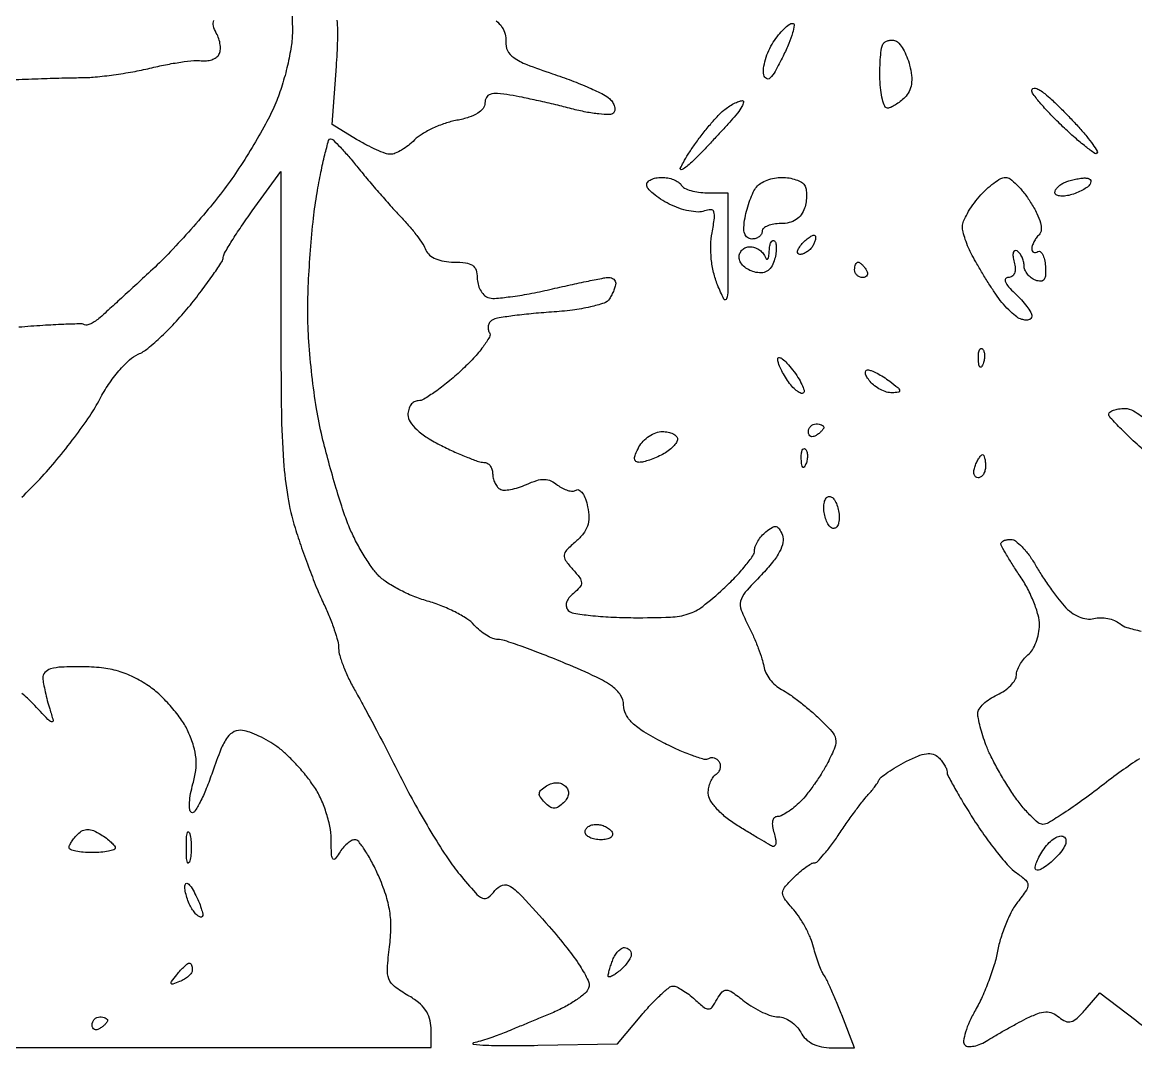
# Model space of a CAD drawing. Extents: x 0 to 102, y 0 to 135.
# Drawn here: x 68.27 to 80.5, y 0 to 11.26 of the extents above; entities that cross this region are included whole.
import ezdxf

# ---------------------------------------------------------------- set-up
doc = ezdxf.new("R2010")
doc.units = 0
doc.header["$MEASUREMENT"] = 0

msp = doc.modelspace()

# ---------------------------------------------------------------- linework, layer by layer
for points in [[(71.226774, 11.376558, -0.014954), (71.2332, 11.161733, -0.039166), (71.220423, 10.998875, -0.018048), (71.179675, 10.790014, -0.017748), (71.120767, 10.572311, -0.023486), (71.050988, 10.379183, -0.024528), (70.954218, 10.175077, -0.011454), (70.810113, 9.920256, -0.011317), (70.646429, 9.659301, -0.015546), (70.486862, 9.4329, -0.013261), (70.309441, 9.209667, -0.008319), (70.090846, 8.957755, -0.008349), (69.867224, 8.716768, -0.015079), (69.675025, 8.528184, -0.000548), (69.501272, 8.368044, -0.000627), (69.334724, 8.215266, -0.000565), (69.193072, 8.085946, -0.00356), (69.12028, 8.020584, -0.029337), (69.069236, 7.980485, -0.041107), (69.019089, 7.951434, -0.047229), (68.976416, 7.93593, -0.216302), (68.95108, 7.940329, 0.156965), (68.915079, 7.950938, 0.003093), (68.720926, 7.944917, 0.007078), (68.492489, 7.933178, 0.004652), (68.2299, 7.913499, 0.008696)], [(68.192913, 10.633958, -0.001872), (68.477215, 10.644828, -0.001878), (68.733203, 10.652693, -0.005761), (68.9067, 10.655371, 0.022247), (69.066427, 10.663108, 0.010735), (69.269951, 10.686484, 0.010622), (69.481432, 10.719977, 0.014988), (69.6681, 10.759429, -0.011098), (69.840353, 10.797236, -0.012342), (70.008132, 10.825895, -0.011738), (70.15192, 10.843382, -0.061069), (70.231655, 10.841433, 0.061408), (70.289452, 10.840059, 0.058393), (70.346895, 10.852637, 0.062958), (70.395402, 10.876546, 0.108805), (70.426584, 10.908682, 0.116021), (70.441436, 10.953116, 0.053358), (70.440511, 11.014503, 0.048803), (70.425481, 11.081968, 0.048519), (70.397642, 11.14538, -0.0637), (70.365974, 11.223883, -0.161046), (70.369812, 11.284576, -0.132892)], [(73.471596, 11.280947, -0.072211), (73.535423, 11.210766, -0.082551), (73.570939, 11.133146, -0.091794), (73.577625, 11.051102, 0.143056), (73.595633, 10.953493, 0.125971), (73.663885, 10.87524, 0.059291), (73.807497, 10.799652, 0.010901), (74.089959, 10.698383, -0.010214), (74.300215, 10.623328, -0.01249), (74.493419, 10.544299, -0.011023), (74.651652, 10.470711, -0.082197), (74.718819, 10.422621, -0.056823), (74.752234, 10.380606, -0.076192), (74.771438, 10.335966, -0.095288), (74.774022, 10.295751, -0.166401), (74.759485, 10.266085, -0.205149), (74.716235, 10.248775, -0.019708), (74.600562, 10.256116, -0.022546), (74.457932, 10.277363, -0.015879), (74.299825, 10.313502, 0.005334), (74.125894, 10.357138, 0.004115), (73.93534, 10.401134, 0.004161), (73.75662, 10.439294, 0.009927), (73.62315, 10.463883, 0.020757), (73.485227, 10.480628, 0.096987), (73.4061, 10.471564, 0.190512), (73.364029, 10.437268, 0.128284), (73.3482, 10.376589, -0.16664), (73.327606, 10.316514, -0.089489), (73.268644, 10.263555, -0.062207), (73.172441, 10.219546, -0.029845), (73.040511, 10.186544, 0.03459), (72.91115, 10.152879, 0.027428), (72.776907, 10.099479, 0.028171), (72.657456, 10.035802, 0.059898), (72.575211, 9.971211, -0.030416), (72.507098, 9.910916, -0.031353), (72.432834, 9.859991, -0.033025), (72.363214, 9.824418, -0.102694), (72.31185, 9.813916, -0.085284), (72.2546, 9.823929, -0.017358), (72.158565, 9.862066, -0.017827), (72.048725, 9.914905, -0.015884), (71.938529, 9.977385), (71.670958, 10.140538), (71.716973, 10.779884, 0.011105), (71.731179, 11.065847, 0.023711), (71.72676, 11.28696, 0.028709)], [(68.259869, 6.046253, 0.0124), (68.45864, 6.246865, 0.015776), (68.646777, 6.459459, 0.012158), (68.838763, 6.702497, 0.012334), (69.007168, 6.938591, 0.028532), (69.118697, 7.125546, -0.02884), (69.214278, 7.285545, -0.028016), (69.328493, 7.435111, -0.029212), (69.44384, 7.554878, -0.084496), (69.539992, 7.617489, 0.069561), (69.645106, 7.681574, 0.017563), (69.795835, 7.81418, 0.017578), (69.958984, 7.979429, 0.016932), (70.11225, 8.157747, 0.007262), (70.250198, 8.334904, 0.010376), (70.366984, 8.496321, 0.006626), (70.459555, 8.633886, 0.136526), (70.474529, 8.681004, -0.123953), (70.488267, 8.72825, -0.006772), (70.568847, 8.861719, -0.010185), (70.671091, 9.018776, -0.00724), (70.791779, 9.190749), (71.1063, 9.625398), (71.1063, 7.921749, 0.003342), (71.112495, 6.994881, 0.014316), (71.135694, 6.442832, 0.023683), (71.182039, 6.051846, 0.033415), (71.262737, 5.7105, 0.00881), (71.334387, 5.491778, 0.006659), (71.420459, 5.254148, 0.006737), (71.507307, 5.033057, 0.01549), (71.579987, 4.86976, -0.015885), (71.641543, 4.731158, -0.016335), (71.693561, 4.5902, -0.016289), (71.730583, 4.465355, -0.064015), (71.7408, 4.385883, 0.074387), (71.752575, 4.307176, 0.019139), (71.794978, 4.185477, 0.019053), (71.854639, 4.048827, 0.018338), (71.925237, 3.915323, -0.007244), (72.018926, 3.747283, -0.002178), (72.156637, 3.488955, -0.002182), (72.308637, 3.197736, -0.002367), (72.453987, 2.91297, 0.010895), (72.605883, 2.627509, 0.009385), (72.777571, 2.334191, 0.009487), (72.9434, 2.073934, 0.026808), (73.072046, 1.901105, 0.008203), (73.243016, 1.702149, 0.105087), (73.321669, 1.644187, 0.274296), (73.384761, 1.651138, 0.0737), (73.458487, 1.725888, -0.160701), (73.540382, 1.784445, -0.225783), (73.627951, 1.771921, -0.061037), (73.757403, 1.661083, -0.005071), (74.053185, 1.330996, -0.012492), (74.251296, 1.093639, -0.025038), (74.393261, 0.894981, -0.026921), (74.482648, 0.737618, -0.21031), (74.486612, 0.655395, -0.12453), (74.445511, 0.59711, -0.027883), (74.34815, 0.522623, -0.027275), (74.222762, 0.446988, -0.023432), (74.083467, 0.381174, -0.000071), (73.93531, 0.319511, -0.000066), (73.783352, 0.256315, -0.000066), (73.648122, 0.200119, -0.000222), (73.5597, 0.163433, -0.011634), (73.482647, 0.133586, -0.00712), (73.3905, 0.101811, -0.007135), (73.298305, 0.072933, -0.01259), (73.2213, 0.052109, 0.839746), (73.222251, 0.037534, 0.018138), (73.359089, 0.027615, 0.009434), (73.602929, 0.023417, 0.004068), (73.927968, 0.026598), (74.803836, 0.0423), (75.070068, 0.359554, -0.0134), (75.177726, 0.481076, -0.018578), (75.280989, 0.583613, -0.015305), (75.370605, 0.661284, -0.172571), (75.414239, 0.676804, -0.112263), (75.454542, 0.667637, -0.025244), (75.516767, 0.633829, -0.024953), (75.58622, 0.586509, -0.021901), (75.653825, 0.530511, 0.014644), (75.755719, 0.443587, 0.172953), (75.804107, 0.42677, 0.238198), (75.844005, 0.447326, 0.029305), (75.898441, 0.532478, -0.044826), (75.953862, 0.613521, -0.24405), (76.001235, 0.6337, -0.136592), (76.063275, 0.611223, -0.011859), (76.199014, 0.509567, 0.030643), (76.293699, 0.444057, 0.028299), (76.398174, 0.38868, 0.029448), (76.496922, 0.350159, 0.078425), (76.571432, 0.3384, -0.093733), (76.637354, 0.325932, -0.057528), (76.70737, 0.288697, -0.054967), (76.770659, 0.23391, -0.064101), (76.8168, 0.1692, 0.079223), (76.872063, 0.096432, 0.075698), (76.948016, 0.043113, 0.067953), (77.043814, 0.010807, 0.047426), (77.157492, 0), (77.40763, 0), (77.268024, 0.35955, 0.005882), (77.210208, 0.503412, 0.006905), (77.151936, 0.638333, 0.006148), (77.0998, 0.750882, 0.04182), (77.068874, 0.8037, -0.050318), (77.042512, 0.850527, -0.014748), (77.011646, 0.927207, -0.014653), (76.981821, 1.016047, -0.015231), (76.957669, 1.105349, 0.041113), (76.925997, 1.202267, 0.022808), (76.87257, 1.314691, 0.02261), (76.807673, 1.424329, 0.033708), (76.740516, 1.513211, -0.015847), (76.63885, 1.638226, -0.162549), (76.617623, 1.700444, -0.179626), (76.639255, 1.759898, -0.020249), (76.738212, 1.867212, -0.017755), (76.805343, 1.929737, -0.022168), (76.872102, 1.982633, -0.021129), (76.930753, 2.021352, -0.133818), (76.96485, 2.030978, 0.200083), (76.999606, 2.045839, 0.014475), (77.071757, 2.124409, 0.018484), (77.154091, 2.226866, 0.012841), (77.239689, 2.348228, -0.005619), (77.327831, 2.477109, -0.005815), (77.41786, 2.602498, -0.005628), (77.49827, 2.709246, -0.024823), (77.549385, 2.769139, 0.014554), (77.589126, 2.813814, 0.013497), (77.627247, 2.86184, 0.013624), (77.65883, 2.906393, 0.043368), (77.676396, 2.938339, -0.122644), (77.701904, 2.971196, -0.01536), (77.775011, 3.025161, -0.017327), (77.867573, 3.084556, -0.013572), (77.9718, 3.14268, -0.022788), (78.102438, 3.203546, -0.065528), (78.198899, 3.229162, -0.101593), (78.272573, 3.223715, -0.12797), (78.33135, 3.18921, -0.032031), (78.366883, 3.148808, -0.032127), (78.396925, 3.104236, -0.033889), (78.417874, 3.06207, -0.098656), (78.4242, 3.030323, 0.12296), (78.434958, 2.987237, 0.005205), (78.51093, 2.848103, 0.008682), (78.606331, 2.684366, 0.006042), (78.71945, 2.502735, 0.013039), (78.845032, 2.317257, 0.013681), (78.978187, 2.141592, 0.013435), (79.101061, 1.996548, 0.057583), (79.185651, 1.921446, -0.024416), (79.288221, 1.841869, -0.208322), (79.313031, 1.790687, -0.163086), (79.295572, 1.730591, -0.013772), (79.198758, 1.598804, 0.04596), (79.133813, 1.49732, 0.022355), (79.069225, 1.357495, 0.02196), (79.014525, 1.204857, 0.029512), (78.979448, 1.062256, -0.028149), (78.942832, 0.91163, -0.015933), (78.882557, 0.733696, -0.015869), (78.810144, 0.55764, -0.025075), (78.735922, 0.412275, 0.023134), (78.670981, 0.286298, 0.033696), (78.626705, 0.1695, 0.035777), (78.60515, 0.07465, 0.238717), (78.619778, 0.030022, 0.187817), (78.658299, 0.013092, 0.061749), (78.721117, 0.018163, 0.051384), (78.795962, 0.041856, 0.038841), (78.872197, 0.082216, -0.008737), (78.960474, 0.135983, -0.004449), (79.073176, 0.200616, -0.004418), (79.190614, 0.265225, -0.0066), (79.294483, 0.319422, -0.024752), (79.419757, 0.375101, -0.081775), (79.507893, 0.393477, -0.112283), (79.581221, 0.380037, -0.072082), (79.655337, 0.334718, 0.071944), (79.726515, 0.291168, 0.172595), (79.787381, 0.28729, 0.118821), (79.852139, 0.323917, 0.026276), (79.941258, 0.416379), (80.102107, 0.60184), (80.496334, 0.30092, 0.02043), (80.748672, 0.124136, 0.073984)], [(80.667168, 6.487758, -0.007103), (80.489192, 6.648376, -0.010667), (80.33899, 6.79394, -0.005838), (80.217665, 6.919545, -0.187028), (80.201868, 6.95835, -0.245049), (80.214039, 6.982684, -0.069453), (80.252646, 7.003162, -0.052908), (80.309112, 7.017176, -0.034405), (80.376231, 7.0218, -0.137244), (80.4732, 6.994672, -0.028382), (80.620664, 6.893284, -0.026114)], [(80.537362, 3.174076, 0.012077), (80.338184, 3.037448, 0.008663), (80.122091, 2.875644, -0.008285), (79.906403, 2.713887, -0.011666), (79.70847, 2.577434, -0.008006), (79.540091, 2.470874, -0.137919), (79.477947, 2.4534, -0.172029), (79.426398, 2.471677, -0.025536), (79.343107, 2.546592, -0.026269), (79.250443, 2.649162, -0.019885), (79.159534, 2.77065, -0.013561), (79.069415, 2.909553, -0.010655), (78.979135, 3.064667, -0.010804), (78.901352, 3.212563, -0.025938), (78.851928, 3.326057, -0.013275), (78.817734, 3.425145, -0.013268), (78.78884, 3.525926, -0.013206), (78.768305, 3.615129, -0.050006), (78.7626, 3.672028, -0.150016), (78.777383, 3.72019, -0.051893), (78.824728, 3.776478, -0.045919), (78.893168, 3.831373, -0.039199), (78.9741, 3.876207, 0.042956), (79.05502, 3.92183, 0.048465), (79.123472, 3.979032, 0.05464), (79.170585, 4.038661, 0.140794), (79.1856, 4.090927, -0.085582), (79.194731, 4.143884, -0.04367), (79.222877, 4.205453, -0.041695), (79.263944, 4.265557, -0.04887), (79.3125, 4.3146, 0.083869), (79.361147, 4.371114, 0.043871), (79.402123, 4.454723, 0.042016), (79.430025, 4.550305, 0.050052), (79.4394, 4.64372, 0.067559), (79.4248, 4.751279, 0.026659), (79.377272, 4.893211, 0.025796), (79.308854, 5.043175, 0.02932), (79.2279, 5.178773, -0.0065), (79.146869, 5.30142, -0.00932), (79.078528, 5.412338, -0.005725), (79.024282, 5.506617, -0.128365), (79.0164, 5.536812, -0.214749), (79.024459, 5.554709, -0.079681), (79.048319, 5.569856, -0.060606), (79.083457, 5.580171, -0.041141), (79.12506, 5.5836, -0.164813), (79.177164, 5.565945, -0.037156), (79.24802, 5.502833, -0.034674), (79.322851, 5.413908, -0.027618), (79.391063, 5.30865, 0.013514), (79.463191, 5.190157, 0.009635), (79.550027, 5.061328, 0.009737), (79.63766, 4.941601, 0.020421), (79.711268, 4.852804, 0.047807), (79.789766, 4.780801, 0.061786), (79.874379, 4.731982, 0.069844), (79.959059, 4.709416, 0.094468), (80.037916, 4.714739, -0.06519), (80.109454, 4.72377, -0.048273), (80.18886, 4.715716, -0.048957), (80.263776, 4.692919, -0.075014), (80.321772, 4.65792, 0.10111), (80.398665, 4.616789, 0.017946), (80.557553, 4.57558, 0.018768)], [(66.786126, 0.00764, 0.001342), (68.4414, 0.003163), (72.756, 0.003076), (72.756, 0.216973, 0.073192), (72.740537, 0.322041, 0.081074), (72.695549, 0.414219, 0.070113), (72.617372, 0.497161, 0.039461), (72.502656, 0.574985, -0.033306), (72.356284, 0.671678, -0.140509), (72.293982, 0.755141, -0.107813), (72.276814, 0.870897, -0.015728), (72.300454, 1.10888, 0.029073), (72.315496, 1.31648, 0.042427), (72.302567, 1.499312, 0.040833), (72.258333, 1.682427, 0.024462), (72.177855, 1.89143, 0.016944), (72.105102, 2.041902, 0.024639), (72.030137, 2.168824, 0.022186), (71.961342, 2.263746, 0.228688), (71.918961, 2.2842, 0.131145), (71.880217, 2.27386, 0.047755), (71.833491, 2.24071, 0.043278), (71.786863, 2.192798, 0.039496), (71.747576, 2.13615, -0.045951), (71.703126, 2.073788, -0.518989), (71.677639, 2.076287, -0.119879), (71.662604, 2.129168, -0.007483), (71.658773, 2.292839, 0.047722), (71.644271, 2.432026, 0.029924), (71.60231, 2.590387, 0.029544), (71.540531, 2.746002, 0.04017), (71.46585, 2.87726, 0.022224), (71.377521, 2.995396, 0.016078), (71.269287, 3.119145, 0.016294), (71.158633, 3.230253, 0.033712), (71.064, 3.307954, 0.025005), (70.970842, 3.367673, 0.020455), (70.865826, 3.422233, 0.020926), (70.764907, 3.464475, 0.04992), (70.686365, 3.484933, 0.148331), (70.59527, 3.472145, 0.128084), (70.520443, 3.410543, 0.062052), (70.448033, 3.279035, 0.012494), (70.355177, 3.028071, -0.013618), (70.287258, 2.845763, -0.023527), (70.219683, 2.69877, -0.021016), (70.158998, 2.592775, -0.411748), (70.125695, 2.585062, -0.233556), (70.105599, 2.617235, -0.037296), (70.103697, 2.693616, -0.034675), (70.115329, 2.790909, -0.024009), (70.141285, 2.898691, 0.038553), (70.17209, 3.045184, 0.055428), (70.174665, 3.177598, 0.052218), (70.147817, 3.313082, 0.029761), (70.089028, 3.469516, 0.046832), (70.016544, 3.59832, 0.026384), (69.906636, 3.740248, 0.026127), (69.779525, 3.872939, 0.038494), (69.65387, 3.97407, 0.035468), (69.48747, 4.071527, 0.045139), (69.321582, 4.135621, 0.042158), (69.137988, 4.171734, 0.025738), (68.917344, 4.184654, 0.012798), (68.700173, 4.180621, 0.059895), (68.577036, 4.160267, 0.135713), (68.513519, 4.121041, 0.206472), (68.492172, 4.0608, 0.028044), (68.499965, 3.997626, 0.010169), (68.517841, 3.909049, 0.010047), (68.541381, 3.812679, 0.011797), (68.56766, 3.7224, -0.012851), (68.604276, 3.595614, -0.587811), (68.588495, 3.580511, -0.127673), (68.547599, 3.605773, -0.002709), (68.383314, 3.779301, 0.038295), (68.260735, 3.89159, 0.033761)]]:
    msp.add_lwpolyline(points, format="xyb")
for points in [[(76.726473, 11.2518, -0.455637), (76.745035, 11.230454, -0.034918), (76.727149, 11.146182, -0.029372), (76.686426, 11.030204, -0.015798), (76.623493, 10.89225, -0.011113), (76.535815, 10.724576, -0.072553), (76.47852, 10.649034, -0.348673), (76.440526, 10.644989, -0.200933), (76.412666, 10.68491, -0.085721), (76.409618, 10.757974, -0.037421), (76.429356, 10.853314, -0.035615), (76.466084, 10.953886, -0.039695), (76.515646, 11.04446, -0.023452), (76.573155, 11.123845, -0.029986), (76.633616, 11.190894, -0.030742), (76.689091, 11.239118, -0.165006)], [(77.85629, 11.060403, -0.142204), (77.896525, 11.032625, -0.038904), (77.940916, 10.968601, -0.03603), (77.982037, 10.884858, -0.030784), (78.01324, 10.791597, -0.037698), (78.034422, 10.679012, -0.06475), (78.032638, 10.5837, -0.076892), (78.007816, 10.503887, -0.082789), (77.960445, 10.43756, -0.028772), (77.91047, 10.393027, -0.030357), (77.856565, 10.355381, -0.031861), (77.806447, 10.328953, -0.105779), (77.77021, 10.3212, -0.298362), (77.740997, 10.340335, -0.038809), (77.715397, 10.414254, -0.034925), (77.696142, 10.516576, -0.021965), (77.687354, 10.637979, -0.012811), (77.687011, 10.76428, -0.015827), (77.693428, 10.881792, -0.014246), (77.704635, 10.979077, -0.102959), (77.72064, 11.023144, -0.109984), (77.743823, 11.046926, -0.077905), (77.777922, 11.062299, -0.072863), (77.81743, 11.067166, -0.074856)], [(79.498791, 10.479609, -0.018962), (79.569643, 10.417901, -0.006441), (79.667964, 10.32307, -0.006394), (79.773992, 10.215419, -0.007316), (79.872499, 10.109758, -0.012291), (79.958279, 10.010195, -0.020056), (80.025416, 9.921232, -0.014982), (80.073283, 9.847596, -0.345838), (80.070485, 9.824285, -0.369444), (80.046434, 9.822414, -0.008411), (79.947619, 9.897066, -0.014743), (79.830177, 9.994646, -0.008931), (79.696776, 10.116609, -0.011107), (79.565773, 10.24639, -0.015618), (79.455256, 10.368247, -0.011806), (79.370233, 10.473002, -0.166047), (79.3548, 10.518191, -0.306605), (79.367584, 10.53708, -0.16204), (79.397097, 10.538837, -0.073186), (79.443466, 10.518799, -0.031156)], [(76.175897, 10.403109, -0.493974), (76.189591, 10.386434, -0.071934), (76.170876, 10.338706, -0.037763), (76.122312, 10.266612, -0.017323), (76.048997, 10.180086, -0.001471), (75.959644, 10.082331, -0.001101), (75.860658, 9.975149, -0.001113), (75.767001, 9.874634, -0.002548), (75.69585, 9.799386, -0.014023), (75.635875, 9.740027, -0.018829), (75.57812, 9.689927, -0.016177), (75.528126, 9.652351, -0.154252), (75.502967, 9.6444, -0.544995), (75.494539, 9.657469, -0.017561), (75.527963, 9.724883, -0.019208), (75.580193, 9.813249, -0.010292), (75.651017, 9.918385, -0.011518), (75.734174, 10.030909, -0.01067), (75.824518, 10.142444, -0.010723), (75.909148, 10.23824, -0.034789), (75.9708, 10.296394, -0.025933), (76.025127, 10.336406, -0.025802), (76.083393, 10.370652, -0.026691), (76.137284, 10.395133, -0.084862)], [(71.652744, 9.9828, -0.197286), (71.680495, 9.971407, -0.00756), (71.760143, 9.890335, -0.01254), (71.852315, 9.788644, -0.008402), (71.952774, 9.668024, 0.00574), (72.065958, 9.530644, 0.003981), (72.196902, 9.377859, 0.004014), (72.325023, 9.233117, 0.008246), (72.428115, 9.122252, -0.015166), (72.516795, 9.024198, -0.015011), (72.599683, 8.920621, -0.015043), (72.666664, 8.825755, -0.054629), (72.70041, 8.760227, 0.129669), (72.738648, 8.707151, 0.071342), (72.807498, 8.665303, 0.059083), (72.899671, 8.63823, 0.041937), (73.007145, 8.6292, -0.029965), (73.136568, 8.621437, -0.118187), (73.210888, 8.593877, -0.168152), (73.250224, 8.541834, -0.07867), (73.2636, 8.457345, 0.061985), (73.272188, 8.388338, 0.060628), (73.29744, 8.322987, 0.065927), (73.334728, 8.270921, 0.113287), (73.378799, 8.241284, 0.111981), (73.452687, 8.230617, 0.011896), (73.626671, 8.24868, 0.014204), (73.83535, 8.281425, 0.010959), (74.060849, 8.328539, -0.002856), (74.283768, 8.378897, -0.003941), (74.484496, 8.421383, -0.002512), (74.653483, 8.454878, -0.047699), (74.70705, 8.46, -0.078746), (74.737263, 8.455212, -0.092315), (74.76271, 8.441362, -0.103081), (74.779478, 8.420745, -0.125093), (74.785105, 8.39655, -0.069309), (74.780033, 8.364884, -0.022385), (74.764067, 8.32003, -0.021838), (74.741622, 8.271141, -0.022858), (74.715307, 8.225157, -0.17256), (74.656501, 8.179182, -0.024343), (74.506068, 8.137042, -0.024285), (74.309738, 8.10215, -0.01537), (74.078253, 8.079721, 0.007349), (73.854496, 8.061659, 0.009891), (73.652587, 8.038331, 0.007304), (73.485428, 8.013167, 0.097696), (73.427571, 7.991468, 0.101479), (73.400201, 7.965671, 0.098486), (73.384833, 7.930917, 0.097352), (73.383839, 7.892582, 0.09665), (73.397413, 7.856615, -0.276905), (73.398091, 7.805663, -0.027572), (73.328143, 7.699387, -0.028479), (73.223095, 7.573184, -0.018552), (73.088616, 7.43946, -0.014408), (72.942213, 7.311915, -0.018737), (72.800681, 7.204237, -0.016614), (72.678358, 7.124149, -0.137472), (72.615023, 7.1064, 0.135591), (72.571999, 7.094514, 0.100352), (72.535342, 7.061103, 0.086757), (72.51067, 7.011125, 0.071494), (72.5022, 6.952196, 0.149812), (72.525789, 6.875235, 0.058455), (72.599199, 6.790104, 0.04509), (72.715175, 6.701517, 0.024753), (72.871016, 6.613796, 0.009607), (73.019303, 6.543264, 0.011957), (73.159835, 6.483708, 0.010295), (73.279178, 6.439283, 0.084137), (73.336316, 6.4296, -0.125536), (73.373113, 6.420214, -0.100779), (73.404458, 6.39379, -0.090145), (73.425526, 6.354264, -0.07763), (73.4328, 6.307693, 0.057609), (73.438605, 6.257474, 0.050202), (73.455789, 6.207388, 0.052891), (73.481089, 6.164845, 0.094035), (73.51106, 6.137418, 0.143571), (73.555438, 6.125214, 0.037775), (73.629586, 6.132079, 0.035152), (73.716476, 6.153169, 0.029793), (73.804655, 6.187163, -0.030187), (73.916838, 6.23031, -0.081433), (74.001071, 6.24255, -0.102108), (74.073217, 6.226287, -0.066975), (74.145689, 6.180955, 0.050128), (74.199604, 6.144656, 0.056595), (74.257562, 6.121553, 0.064769), (74.310732, 6.11423, 0.141202), (74.35002, 6.125231, -0.282175), (74.383723, 6.12535, -0.105387), (74.419584, 6.091501, -0.065071), (74.452446, 6.027494, -0.035273), (74.476415, 5.942164, -0.04808), (74.489033, 5.824954, -0.084369), (74.473807, 5.728886, -0.08537), (74.42789, 5.644001, -0.050274), (74.347659, 5.560702, 0.020803), (74.245655, 5.466569, 0.168212), (74.218327, 5.410083, 0.188196), (74.233406, 5.352174, 0.027202), (74.311704, 5.255583, -0.021694), (74.389224, 5.162073, -0.155965), (74.408485, 5.107514, -0.193051), (74.39038, 5.058141, -0.036311), (74.319649, 4.990196, 0.053175), (74.270937, 4.940143, 0.09445), (74.244598, 4.889206, 0.125412), (74.24275, 4.842303, 0.144811), (74.264047, 4.803113, 0.158166), (74.32376, 4.772656, 0.011883), (74.506565, 4.747981, 0.015492), (74.730557, 4.730154, 0.01113), (74.981486, 4.723583, 0.009919), (75.386797, 4.730034, 0.06872), (75.582018, 4.764144, 0.087952), (75.739917, 4.847486, 0.021372), (75.965553, 5.039025, 0.014959), (76.097163, 5.168313, 0.019925), (76.208254, 5.293822, 0.017569), (76.291113, 5.402919, 0.154824), (76.3092, 5.459931, -0.094375), (76.318138, 5.506861, -0.042302), (76.346183, 5.563333, -0.039878), (76.386927, 5.619781, -0.043314), (76.435099, 5.667369, -0.035698), (76.503014, 5.715993, -0.191036), (76.547036, 5.723662, -0.209391), (76.581848, 5.698922, -0.043452), (76.61549, 5.629852, -0.145826), (76.621678, 5.549438, -0.068122), (76.585626, 5.450319, -0.048781), (76.508241, 5.332813, -0.022485), (76.386697, 5.195571, 0.011801), (76.207794, 5.002054, 0.119312), (76.157013, 4.905709, 0.157051), (76.163279, 4.807912, 0.024769), (76.24377, 4.630097, -0.014906), (76.299466, 4.513247, -0.013063), (76.350752, 4.388073, -0.013243), (76.391118, 4.272582, -0.03779), (76.410864, 4.189825, 0.076076), (76.433446, 4.119456, 0.048048), (76.479228, 4.046175, 0.047136), (76.539618, 3.981174, 0.0625), (76.606049, 3.93542, -0.032524), (76.687056, 3.886498, -0.011938), (76.794966, 3.807454, -0.011776), (76.909103, 3.715226, -0.013844), (77.012621, 3.622424, -0.016847), (77.157851, 3.475192, -0.13614), (77.200781, 3.39156, -0.149643), (77.192332, 3.301414, -0.021682), (77.113872, 3.132079, -0.019731), (77.049449, 3.018698, -0.014035), (76.968826, 2.89677, -0.0142), (76.885196, 2.784609, -0.029085), (76.812301, 2.702701, -0.02501), (76.742617, 2.63966, -0.027983), (76.669455, 2.586381, -0.028923), (76.6028, 2.548601, -0.114956), (76.557299, 2.538, 0.210715), (76.525788, 2.524103, 0.139828), (76.507899, 2.488198, 0.084197), (76.506965, 2.431191, 0.038948), (76.523877, 2.358791, -0.029915), (76.540714, 2.292161, -0.073287), (76.542801, 2.241771, -0.172939), (76.530472, 2.216078, -0.310219), (76.508428, 2.212083, -0.025054), (76.464292, 2.234637, -0.002636), (76.364154, 2.293013, -0.003257), (76.245626, 2.363994, -0.002607), (76.11885, 2.441949, -0.031154), (75.994649, 2.530393, -0.039494), (75.892587, 2.627407, -0.044517), (75.822796, 2.720591, -0.139356), (75.8016, 2.795164, -0.050014), (75.807973, 2.858721, -0.04764), (75.826857, 2.920843, -0.051306), (75.85462, 2.972542, -0.105862), (75.88758, 3.004153, 0.092075), (75.916635, 3.030534, 0.096033), (75.933755, 3.065221, 0.099401), (75.936345, 3.102782, 0.106468), (75.924034, 3.137426, 0.087093), (75.899753, 3.164705, 0.094312), (75.868259, 3.181167, 0.100173), (75.834518, 3.184345, 0.112422), (75.803709, 3.173804, -0.211474), (75.755476, 3.167165, -0.016027), (75.627114, 3.208579, -0.019887), (75.472207, 3.271155, -0.013728), (75.301955, 3.353634, -0.017424), (75.093934, 3.470932, -0.053513), (74.96588, 3.569334, -0.083884), (74.895473, 3.663643, -0.119038), (74.871, 3.764981, 0.144581), (74.83911, 3.87296, 0.093945), (74.748684, 3.967779, 0.046776), (74.572253, 4.070747, 0.009344), (74.23843, 4.21827, 0.006037), (73.987707, 4.319972, 0.008073), (73.757686, 4.405801, 0.005902), (73.563926, 4.471992, 0.079513), (73.490142, 4.4838, -0.100245), (73.435661, 4.494834, -0.03761), (73.366044, 4.530621, -0.035396), (73.293916, 4.582198, -0.035939), (73.230177, 4.643191, 0.066367), (73.149377, 4.711621, 0.024404), (73.019477, 4.78623, 0.023681), (72.867873, 4.854881, 0.02622), (72.71546, 4.906307, -0.0291), (72.56107, 4.959393, -0.02409), (72.403538, 5.033081, -0.024755), (72.265423, 5.114973, -0.058042), (72.173833, 5.192221, -0.036981), (72.098192, 5.285709, -0.016085), (72.011352, 5.419957, -0.015815), (71.927806, 5.569186, -0.020297), (71.861055, 5.711655, -0.019711), (71.795877, 5.885788, -0.006668), (71.714471, 6.144006, -0.00662), (71.631993, 6.432107, -0.007555), (71.560917, 6.709909, -0.01856), (71.498793, 7.019158, -0.011552), (71.447888, 7.3856, -0.011508), (71.413629, 7.757282, -0.017227), (71.4024, 8.083089, -0.011675), (71.409778, 8.399024, -0.007778), (71.43231, 8.76048, -0.007832), (71.465136, 9.110643, -0.015174), (71.50422, 9.38903, -0.00716), (71.54662, 9.616671, -0.011661), (71.58985, 9.80838, -0.005402), (71.631179, 9.966337, -0.338084)], [(75.289007, 9.5598, -0.046881), (75.355698, 9.553533, -0.046318), (75.420337, 9.534949, -0.050262), (75.473688, 9.507649, -0.111412), (75.5055, 9.4752, 0.139851), (75.541228, 9.442621, 0.042588), (75.609991, 9.415451, 0.038929), (75.695915, 9.396836, 0.033897), (75.787793, 9.3906), (76.0178, 9.3906), (76.0178, 8.744382, -0.001768), (76.016284, 8.315703, -0.074383), (76.002093, 8.225211, -0.675563), (75.973675, 8.222977, -0.018395), (75.903174, 8.379081, -0.039158), (75.86021, 8.513602, -0.031712), (75.834947, 8.663045, -0.031835), (75.828853, 8.813753, -0.040575), (75.843334, 8.952038, 0.011876), (75.869697, 9.113653, 0.11901), (75.862985, 9.181256, 0.326068), (75.828963, 9.204759, 0.085344), (75.759902, 9.191037, -0.102362), (75.689581, 9.179516, -0.037781), (75.589304, 9.191317, -0.035506), (75.478512, 9.221224, -0.035669), (75.373241, 9.266471, -0.024373), (75.27811, 9.321698, -0.032295), (75.19778, 9.381419, -0.033742), (75.140074, 9.437521, -0.185077), (75.1248, 9.477373, -0.190471), (75.137242, 9.508849, -0.088406), (75.173036, 9.535587, -0.068224), (75.226164, 9.553725, -0.048225)], [(76.610666, 9.5598, -0.039891), (76.689616, 9.553491, -0.042747), (76.764692, 9.534726, -0.046889), (76.825577, 9.507239, -0.125512), (76.859568, 9.474443, -0.09957), (76.876098, 9.429865, -0.039869), (76.881121, 9.364679, -0.03744), (76.87542, 9.291401, -0.038732), (76.85886, 9.220643, -0.083036), (76.822464, 9.149526, -0.089213), (76.765646, 9.096155, -0.083095), (76.690205, 9.063334, -0.061213), (76.599599, 9.0522, 0.03922), (76.520795, 9.046009, 0.058372), (76.454253, 9.027349, 0.076758), (76.408933, 8.999983, 0.222134), (76.3938, 8.9676, -0.135066), (76.384923, 8.935339, -0.100391), (76.359969, 8.907851, -0.086936), (76.322643, 8.889352, -0.071794), (76.278632, 8.883, -0.15805), (76.230669, 8.898549, -0.161064), (76.201395, 8.939176, -0.091685), (76.1927, 9.01, -0.029401), (76.205385, 9.11565, -0.02351), (76.227575, 9.212478, -0.02073), (76.259551, 9.311023, -0.02125), (76.29587, 9.397481, -0.057259), (76.330912, 9.45405, -0.090661), (76.377056, 9.494602, -0.044718), (76.447577, 9.528736, -0.042392), (76.529436, 9.55198, -0.048022)], [(79.065649, 9.5598, -0.163712), (79.116503, 9.54269, -0.032886), (79.189675, 9.479179, -0.031546), (79.268649, 9.390421, -0.024912), (79.342757, 9.285345, -0.025136), (79.41153, 9.163593, -0.052089), (79.44993, 9.061523, -0.074142), (79.458511, 8.982184, -0.188466), (79.435665, 8.930025, 0.039795), (79.40472, 8.893719, 0.0354), (79.378554, 8.851566, 0.037141), (79.360505, 8.810097, 0.084265), (79.3548, 8.776487, 0.104749), (79.359987, 8.752001, 0.179928), (79.374379, 8.737263, 0.164609), (79.395995, 8.734767, 0.085765), (79.421453, 8.745008, -0.303512), (79.448111, 8.744054, -0.117529), (79.473444, 8.71468, -0.065885), (79.493671, 8.658593, -0.033003), (79.504847, 8.583919, -0.030962), (79.506803, 8.489298, -0.144581), (79.489405, 8.43824, -0.242041), (79.453243, 8.419401, -0.0932), (79.395894, 8.429869, -0.071863), (79.347842, 8.45674, -0.063794), (79.307123, 8.497085, -0.066854), (79.279569, 8.544211, -0.099219), (79.2702, 8.590958, 0.060714), (79.26451, 8.637644, 0.051009), (79.247666, 8.684589, 0.053221), (79.22286, 8.7248, 0.08977), (79.19349, 8.751224, 0.236417), (79.168775, 8.753436, 0.238295), (79.152319, 8.73497, 0.095442), (79.149265, 8.691233, 0.033809), (79.161057, 8.629317, -0.048227), (79.172448, 8.558457, -0.10929), (79.164128, 8.5051, -0.158988), (79.137213, 8.47234, -0.142889), (79.094915, 8.46, 0.262471), (79.06781, 8.444719, 0.242838), (79.065638, 8.412645, 0.07991), (79.100218, 8.358495, 0.023248), (79.169648, 8.287504, -0.020929), (79.240532, 8.215696, -0.025453), (79.300412, 8.142576, -0.025346), (79.3436, 8.077314, -0.134278), (79.3548, 8.03636, -0.184582), (79.344852, 8.01033, -0.147194), (79.319014, 7.994546, -0.100097), (79.279623, 7.992315, -0.055923), (79.232975, 8.004459, -0.07939), (79.175902, 8.037506, -0.024983), (79.102386, 8.103729, -0.024252), (79.026505, 8.186986, -0.02466), (78.95949, 8.276754, -0.006807), (78.893603, 8.37768, -0.00456), (78.820885, 8.494802, -0.004592), (78.752502, 8.609579, -0.009024), (78.700615, 8.70232, -0.021436), (78.659576, 8.787456, -0.019952), (78.624894, 8.877832, -0.020392), (78.60058, 8.960596, -0.061316), (78.5934, 9.018927, -0.100925), (78.605396, 9.07775, -0.027257), (78.647584, 9.163583, -0.026438), (78.707256, 9.257879, -0.024663), (78.777856, 9.347657, -0.025445), (78.85606, 9.42886, -0.029538), (78.938484, 9.497483, -0.03067), (79.013902, 9.54624, -0.128851)], [(79.930843, 9.553121, -0.066948), (79.969898, 9.550247, -0.151247), (79.99555, 9.535987, -0.204513), (80.004145, 9.513133, -0.128158), (79.995611, 9.485412, -0.096514), (79.966343, 9.453742, -0.032471), (79.913052, 9.419776, -0.030897), (79.847765, 9.388981, -0.030808), (79.779118, 9.366432, -0.036715), (79.713766, 9.354379, -0.06378), (79.65869, 9.355393, -0.09672), (79.621809, 9.368383, -0.26584), (79.6086, 9.39147, -0.127503), (79.61632, 9.421253, -0.062102), (79.639664, 9.453181, -0.055577), (79.673904, 9.482278, -0.052504), (79.71435, 9.503771, -0.024748), (79.762873, 9.520611, -0.01511), (79.821567, 9.535869, -0.015132), (79.880781, 9.547495, -0.025846)], [(76.528425, 8.861175, -0.156463), (76.544123, 8.830649, -0.044566), (76.548195, 8.776823, -0.040202), (76.542072, 8.711822, -0.033273), (76.525482, 8.644265, -0.065384), (76.49168, 8.572075, -0.12301), (76.445193, 8.528112, -0.124681), (76.38396, 8.511518, -0.068189), (76.306257, 8.520857, -0.061971), (76.242692, 8.546213, -0.066213), (76.188838, 8.585941, -0.074255), (76.15242, 8.633377, -0.127308), (76.14, 8.681367, -0.101495), (76.14916, 8.726027, -0.09849), (76.175206, 8.764022, -0.097347), (76.214106, 8.789476, -0.096634), (76.25985, 8.7984, -0.080074), (76.308856, 8.790501, -0.064399), (76.357029, 8.767336, -0.065245), (76.397111, 8.733081, -0.087674), (76.422371, 8.69265, 0.084755), (76.439143, 8.665456, 0.452891), (76.454485, 8.665478, 0.146422), (76.466625, 8.692085, 0.024032), (76.471721, 8.74905, -0.030514), (76.477757, 8.807923, -0.076404), (76.491133, 8.848874, -0.183504), (76.509023, 8.865197, -0.29897)], [(76.973321, 8.922396, -0.201491), (76.980823, 8.905297, -0.058346), (76.977861, 8.876018, -0.048561), (76.966354, 8.840636, -0.035542), (76.947179, 8.804029, -0.059523), (76.919696, 8.769515, -0.050715), (76.883431, 8.740305, -0.053114), (76.844313, 8.720405, -0.09137), (76.808472, 8.7138, -0.236389), (76.787133, 8.724486, -0.218285), (76.781937, 8.74857, -0.09576), (76.798413, 8.786654, -0.036357), (76.834615, 8.832167, -0.023968), (76.878564, 8.875494, -0.03842), (76.920357, 8.907498, -0.045304), (76.954947, 8.925778, -0.297152)], [(77.446307, 8.6292, -0.151918), (77.464135, 8.623655, -0.038439), (77.488014, 8.604349, -0.035638), (77.513143, 8.576983, -0.029505), (77.5359, 8.5446, -0.082592), (77.549141, 8.512274, -0.161196), (77.546509, 8.484851, -0.182303), (77.528621, 8.466623, -0.108972), (77.498593, 8.46, -0.093332), (77.464393, 8.46644, -0.09642), (77.435318, 8.484851, -0.099167), (77.415858, 8.51232, -0.105053), (77.409, 8.5446, -0.042167), (77.411736, 8.576989, -0.061769), (77.419959, 8.604349, -0.081139), (77.432041, 8.622901, -0.210953)], [(78.813713, 7.675687, -0.126455), (78.830061, 7.648029, -0.060344), (78.836758, 7.606972, -0.05415), (78.833592, 7.559803, -0.051402), (78.820391, 7.513537, -0.054073), (78.801648, 7.478287, -0.470617), (78.78623, 7.476828, -0.168741), (78.774274, 7.501511, -0.018894), (78.769279, 7.56465, -0.028489), (78.770209, 7.623547, -0.077125), (78.779576, 7.664154, -0.208169), (78.795197, 7.679597, -0.296942)], [(76.728295, 7.446064, -0.021607), (76.787041, 7.362356, -0.03326), (76.82962, 7.284827, -0.035428), (76.85374, 7.221686, -0.276617), (76.846397, 7.192397, -0.299623), (76.821296, 7.187226, -0.064327), (76.780479, 7.209924, -0.047533), (76.732109, 7.253297, -0.028367), (76.682983, 7.313053, -0.024093), (76.637199, 7.382449, -0.024827), (76.598798, 7.455253, -0.025533), (76.572027, 7.521378, -0.088888), (76.564881, 7.56672, -0.434433), (76.58059, 7.580781, -0.137473), (76.61366, 7.568229, -0.050131), (76.666024, 7.520782, -0.019829)], [(77.551672, 7.4448, -0.095355), (77.592558, 7.436931, -0.023065), (77.655556, 7.408313, -0.022834), (77.726028, 7.368135, -0.020935), (77.79468, 7.320591, -0.009873), (77.884096, 7.250142, -0.171056), (77.903059, 7.218857, -0.429216), (77.889816, 7.199698, -0.033911), (77.821209, 7.193691, -0.077508), (77.760793, 7.201907, -0.045691), (77.693027, 7.229067, -0.04444), (77.628665, 7.269539, -0.057041), (77.5782, 7.3179, -0.035302), (77.543227, 7.366666, -0.086589), (77.526964, 7.407523, -0.190817), (77.531441, 7.433448, -0.261389)], [(76.986, 6.8526, -0.042167), (77.018389, 6.849864, -0.061769), (77.045749, 6.841641, -0.081139), (77.064301, 6.829559, -0.210953), (77.0706, 6.815293, -0.151918), (77.065055, 6.797465, -0.038439), (77.045749, 6.773586, -0.035638), (77.018383, 6.748457, -0.029505), (76.986, 6.7257, -0.082592), (76.953674, 6.712459, -0.161196), (76.926251, 6.715091, -0.182303), (76.908023, 6.732979, -0.108972), (76.9014, 6.763007, -0.093332), (76.90784, 6.797207, -0.09642), (76.926251, 6.826282, -0.099167), (76.95372, 6.845742, -0.105053)], [(75.296977, 6.768, -0.047135), (75.360595, 6.761989, -0.067115), (75.414372, 6.744023, -0.087261), (75.450636, 6.717552, -0.193922), (75.4632, 6.686377, -0.146758), (75.451977, 6.648964, -0.046488), (75.415131, 6.603004, -0.041844), (75.362185, 6.55671, -0.035873), (75.299562, 6.517177, -0.020954), (75.230076, 6.483655, -0.019728), (75.156633, 6.455326, -0.020139), (75.089605, 6.435439, -0.062116), (75.042785, 6.4296, -0.152361), (75.006847, 6.440811, -0.242261), (74.991997, 6.468609, -0.104679), (75.00178, 6.518581, -0.022373), (75.0402, 6.5988, -0.06843), (75.087188, 6.663511, -0.055927), (75.152981, 6.718298, -0.057686), (75.226683, 6.755494, -0.088264)], [(76.867913, 6.575887, -0.126455), (76.884261, 6.548229, -0.060344), (76.890958, 6.507172, -0.05415), (76.887792, 6.460003, -0.051402), (76.874591, 6.413737, -0.054073), (76.855848, 6.378487, -0.470617), (76.84043, 6.377028, -0.168741), (76.828474, 6.401711, -0.018894), (76.823479, 6.46485, -0.028489), (76.824409, 6.523747, -0.077125), (76.833776, 6.564354, -0.208169), (76.849397, 6.579797, -0.296942)], [(78.813951, 6.5142, -0.289661), (78.826805, 6.506071, -0.046727), (78.837433, 6.476923, -0.039339), (78.844791, 6.43593, -0.024748), (78.8472, 6.3873, -0.062722), (78.841089, 6.338779, -0.08088), (78.823129, 6.297677, -0.098158), (78.796507, 6.270171, -0.152681), (78.765255, 6.2604, -0.184534), (78.738134, 6.270762, -0.147206), (78.721686, 6.297677, -0.100118), (78.719358, 6.338709, -0.055937), (78.732006, 6.3873, -0.02136), (78.753082, 6.435908, -0.030395), (78.776165, 6.476923, -0.030693), (78.798189, 6.50683, -0.222225)], [(77.1552, 6.0489, -0.113876), (77.187658, 6.016769, -0.049743), (77.214949, 5.962271, -0.045713), (77.233535, 5.896016, -0.045566), (77.2398, 5.827414, -0.049451), (77.233738, 5.766268, -0.1076), (77.214949, 5.723276, -0.183858), (77.187199, 5.705065, -0.195087), (77.1552, 5.7105, -0.113876), (77.122742, 5.742631, -0.049743), (77.095451, 5.797129, -0.045713), (77.076865, 5.863384, -0.045566), (77.0706, 5.931986, -0.049451), (77.076662, 5.993132, -0.1076), (77.095451, 6.036124, -0.183858), (77.123201, 6.054335, -0.195087)], [(74.231563, 2.872877, -0.100548), (74.258782, 2.83178, -0.124651), (74.265007, 2.786467, -0.107564), (74.248837, 2.738603, -0.061402), (74.21112, 2.69028, -0.051726), (74.155749, 2.645317, -0.150044), (74.108866, 2.631794, -0.14551), (74.061549, 2.646745, -0.047626), (74.004557, 2.693803, -0.043652), (73.956791, 2.750727, -0.182588), (73.94593, 2.793311, -0.184043), (73.965967, 2.832225, -0.044456), (74.025, 2.8764, -0.060724), (74.082241, 2.90281, -0.082191), (74.138499, 2.911137, -0.092167), (74.189471, 2.900759, -0.100515)], [(74.569907, 2.4534, -0.061875), (74.620417, 2.447125, -0.051278), (74.671363, 2.428549, -0.053305), (74.715138, 2.401188, -0.08825), (74.7441, 2.3688, -0.202618), (74.749058, 2.336811, -0.181468), (74.729858, 2.309051, -0.104212), (74.685269, 2.290252, -0.047867), (74.622193, 2.2842, -0.0466), (74.555522, 2.290427, -0.066561), (74.499169, 2.309051, -0.086673), (74.461149, 2.336484, -0.195654), (74.448, 2.3688, -0.142666), (74.457396, 2.401061, -0.09965), (74.48381, 2.428549, -0.08433), (74.523309, 2.447067, -0.067639)], [(69.129057, 2.342386, -0.021172), (69.189692, 2.300852, -0.028059), (69.240887, 2.257816, -0.027882), (69.278104, 2.218652, -0.177883), (69.2874, 2.19335, -0.323732), (69.273255, 2.173793, -0.030854), (69.212846, 2.157931, -0.03018), (69.130885, 2.146821, -0.018602), (69.0336, 2.1432, -0.019887), (68.93632, 2.147071, -0.032141), (68.854354, 2.158939, -0.034206), (68.794465, 2.17593, -0.316464), (68.7798, 2.19678, -0.113495), (68.785981, 2.22366, -0.029413), (68.80784, 2.262661, -0.028367), (68.83872, 2.305338, -0.02558), (68.875257, 2.345817, -0.077673), (68.929201, 2.385178, -0.122823), (68.984647, 2.398213, -0.098606), (69.048434, 2.384612, -0.037913)], [(70.107117, 2.34765, -0.039571), (70.119148, 2.280201, -0.024357), (70.123076, 2.1996, -0.024357), (70.119148, 2.118999, -0.039571), (70.107117, 2.05155, -0.161593), (70.092878, 2.029627, -0.542911), (70.079792, 2.033969, -0.052887), (70.070772, 2.093682, -0.011065), (70.068427, 2.1996, -0.011065), (70.070772, 2.305518, -0.052887), (70.079792, 2.365231, -0.542911), (70.092878, 2.369573, -0.161593)], [(79.707522, 2.317649, -0.226904), (79.730009, 2.28264, -0.123424), (79.72371, 2.230787, -0.07287), (79.686347, 2.164299, -0.031995), (79.619483, 2.088283, -0.022975), (79.549178, 2.024158, -0.036756), (79.483075, 1.976963, -0.042228), (79.428818, 1.949936, -0.299269), (79.401396, 1.955604, -0.252478), (79.392975, 1.983743, -0.040686), (79.409642, 2.040596, -0.036602), (79.442454, 2.110354, -0.024549), (79.489434, 2.184969, -0.042896), (79.545901, 2.252453, -0.060511), (79.607429, 2.300942, -0.077409), (79.664441, 2.324513, -0.200397)], [(70.162755, 1.692, -0.018576), (70.203072, 1.608078, -0.026777), (70.231866, 1.530922, -0.025298), (70.248205, 1.467736, -0.226176), (70.241507, 1.44065, -0.302207), (70.222993, 1.434993, -0.090006), (70.195288, 1.449063, -0.057646), (70.162625, 1.480396, -0.031785), (70.130096, 1.52525, -0.038435), (70.099947, 1.582172, -0.026662), (70.074496, 1.65042, -0.026988), (70.057007, 1.719006, -0.04887), (70.051343, 1.7766, -0.201843), (70.062395, 1.802892, -0.371832), (70.084001, 1.804244, -0.087277), (70.119589, 1.76583, -0.02203)], [(74.880051, 1.0998, -0.097268), (74.908886, 1.094137, -0.097511), (74.933408, 1.077992, -0.09835), (74.949828, 1.05389, -0.100837), (74.9556, 1.025559, -0.117955), (74.947061, 0.989867, -0.036411), (74.918323, 0.942189, -0.034151), (74.877265, 0.891778, -0.031583), (74.8287, 0.846, -0.020169), (74.779959, 0.808762, -0.043307), (74.739077, 0.785055, -0.082328), (74.711885, 0.777393, -0.446923), (74.7018, 0.786422, -0.058751), (74.704826, 0.812085, -0.010955), (74.716884, 0.858035, -0.011599), (74.733492, 0.911394, -0.010366), (74.753151, 0.965981, -0.045844), (74.77839, 1.017176, -0.052351), (74.811611, 1.060491, -0.059761), (74.847391, 1.090175, -0.144282)], [(70.101459, 0.9306, -0.217663), (70.11368, 0.925015, -0.078541), (70.124017, 0.908408, -0.05972), (70.131061, 0.883978, -0.040372), (70.1334, 0.855051, -0.148172), (70.123464, 0.82226, -0.058677), (70.092608, 0.786042, -0.05126), (70.047663, 0.752191, -0.0442), (69.994534, 0.726215, -0.012731), (69.918371, 0.699192, -0.389672), (69.901495, 0.706884, -0.27071), (69.904362, 0.729031, -0.008807), (69.962593, 0.801763, -0.013646), (70.005877, 0.851113, -0.018888), (70.047491, 0.892754, -0.015689), (70.083648, 0.924247, -0.172995)], [(69.1182, 0.3384, -0.042167), (69.150589, 0.335664, -0.061769), (69.177949, 0.327441, -0.081139), (69.196501, 0.315359, -0.210953), (69.2028, 0.301093, -0.151918), (69.197255, 0.283265, -0.038439), (69.177949, 0.259386, -0.035638), (69.150583, 0.234257, -0.029505), (69.1182, 0.2115, -0.082592), (69.085874, 0.198259, -0.161196), (69.058451, 0.200891, -0.182303), (69.040223, 0.218779, -0.108972), (69.0336, 0.248807, -0.093332), (69.04004, 0.283007, -0.09642), (69.058451, 0.312082, -0.099167), (69.08592, 0.331542, -0.105053)]]:
    msp.add_lwpolyline(points, format="xyb", close=True)

doc.saveas('drawing.dxf')
